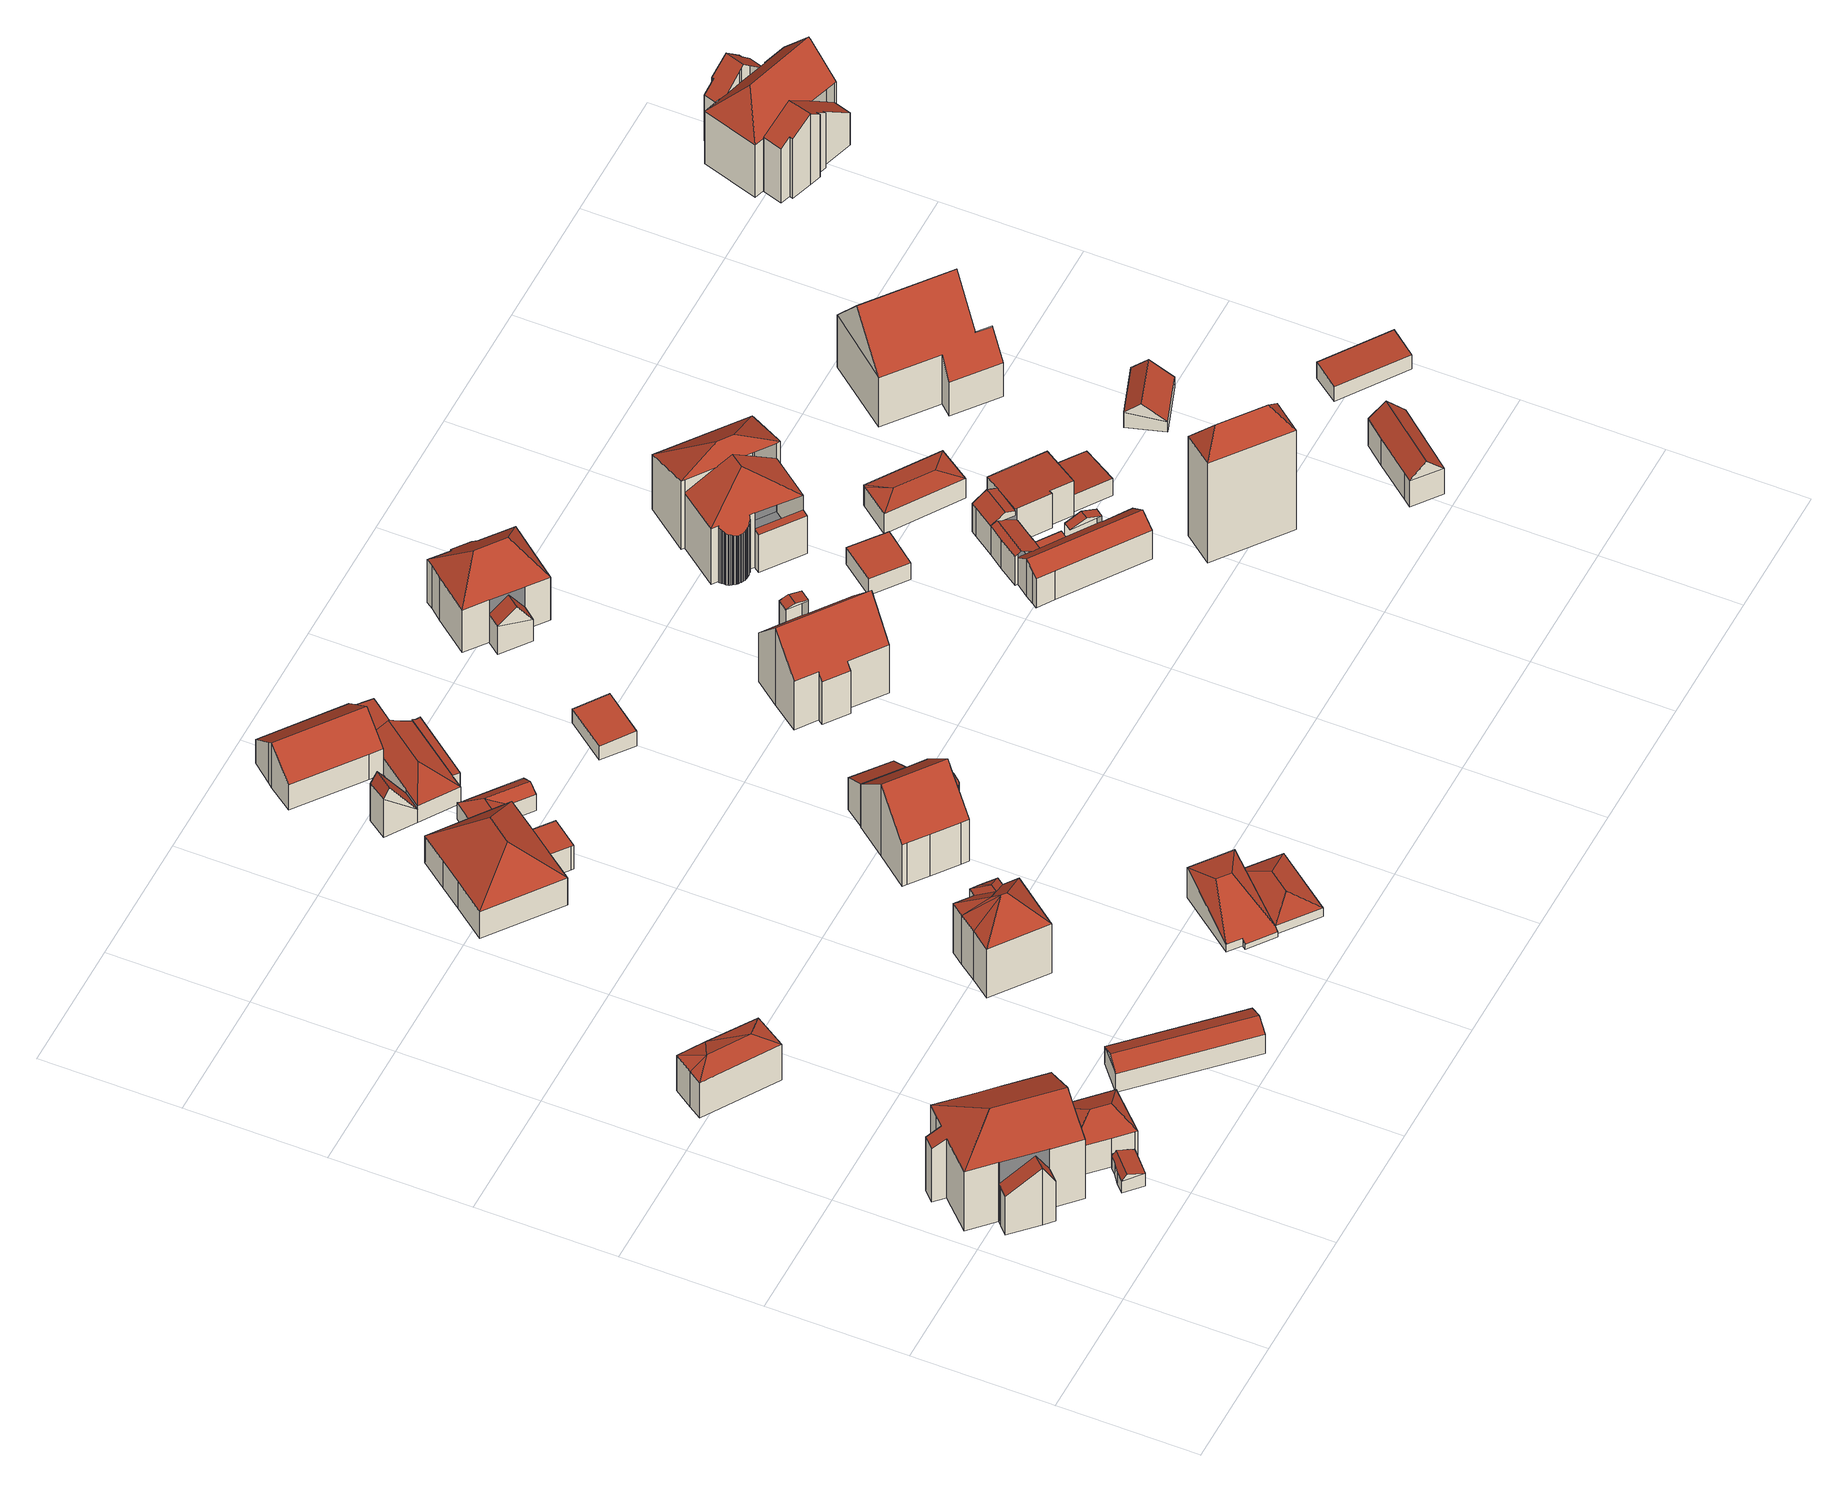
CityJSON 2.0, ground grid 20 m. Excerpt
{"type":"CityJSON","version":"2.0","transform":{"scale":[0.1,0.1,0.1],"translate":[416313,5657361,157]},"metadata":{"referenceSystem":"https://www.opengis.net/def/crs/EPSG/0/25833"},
"CityObjects":{
"building1":{"type":"Building","attributes":{"Gemeindeschluessel":14612000,"Geometrietyp2DReferenz":"3000","function":"31001_9998","roofType":"9999"},"children":["building1-1","building1-2","building1-3"]},
"building1-1":{"type":"BuildingPart","attributes":{"Dachtyp_tdc":"tdcGableRoof","Dachneigung":34.89,"QualitaetDacherkennung":2,"Geometrietyp2DReferenz":"3000","measuredHeight":10.25,"roofType":"3100"},"parents":["building1"],"geometry":[{"type":"MultiSurface","lod":"2","boundaries":[[[0,1,2,3]],[[1,4,5,2]],[[4,6,7,5]],[[6,8,9,7]],[[8,10,11,9]],[[10,12,13,11]],[[12,14,15,13]],[[8,6,4,1,0,16]],[[16,14,12,10,8]],[[15,17,3,2,5,7,9,11,13]]],"semantics":{"surfaces":[{"type":"WallSurface"},{"type":"RoofSurface"},{"type":"GroundSurface"}],"values":[0,0,0,0,0,0,0,1,1,2]}}]},
"building1-2":{"type":"BuildingPart","attributes":{"Dachtyp_tdc":"tdcHipAndGableRoof","Dachneigung":28.39,"QualitaetDacherkennung":58,"Geometrietyp2DReferenz":"3000","measuredHeight":14.07,"roofType":"5000"},"parents":["building1"],"geometry":[{"type":"MultiSurface","lod":"2","boundaries":[[[18,19,20,21,22]],[[19,23,24,20]],[[23,25,26,24]],[[25,27,28,26]],[[27,29,2,28]],[[29,30,0,3,2]],[[31,32,33,15,14]],[[32,34,35,33]],[[34,36,37,35]],[[36,38,39,37]],[[38,40,41,39]],[[40,42,43,41]],[[42,44,45,43]],[[44,46,47,45]],[[46,48,49,47]],[[48,50,49]],[[46,44,42,40,38,36,34,51]],[[34,32,31,30,29,27,25,23,51]],[[23,19,18,48,46,51]],[[21,20,24,26,28,2,3,17,15,33,35,37,39,41,43,45,47,49]]],"semantics":{"surfaces":[{"type":"WallSurface"},{"type":"RoofSurface"},{"type":"GroundSurface"}],"values":[0,0,0,0,0,0,0,0,0,0,0,0,0,0,0,0,1,1,1,2]}}]},
"building1-3":{"type":"BuildingPart","attributes":{"Dachtyp_tdc":"tdcPolyFlatRoof","Dachneigung":7.45,"QualitaetDacherkennung":46,"Geometrietyp2DReferenz":"3000","measuredHeight":6.24,"roofType":"2100"},"parents":["building1"],"geometry":[{"type":"MultiSurface","lod":"2","boundaries":[[[50,52,53,49]],[[52,54,55,53]],[[54,22,21,55]],[[22,54,52,50]],[[49,53,55,21]]],"semantics":{"surfaces":[{"type":"WallSurface"},{"type":"RoofSurface"},{"type":"GroundSurface"}],"values":[0,0,0,1,2]}}]},
"building2":{"type":"Building","attributes":{"Dachtyp_tdc":"tdcFreeFormRoof","Gemeindeschluessel":14612000,"Dachneigung":15.35,"QualitaetDacherkennung":39,"Geometrietyp2DReferenz":"3000","measuredHeight":3,"function":"31001_9998","roofType":"5000"},"geometry":[{"type":"Solid","lod":"2","boundaries":[[[[56,57,58,59]],[[57,60,61,58]],[[60,62,63,61]],[[62,64,65,63]],[[64,66,67,65]],[[66,56,59,67]],[[64,62,68,69]],[[68,60,57,56,66,69]],[[62,60,68]],[[66,64,69]],[[59,58,61,63,65,67]]]],"semantics":{"surfaces":[{"type":"WallSurface"},{"type":"RoofSurface"},{"type":"GroundSurface"}],"values":[[0,0,0,0,0,0,1,1,0,0,2]]}}]},
"building3":{"type":"Building","attributes":{"Dachtyp_tdc":"tdcFreeFormRoof","Gemeindeschluessel":14612000,"Dachneigung":28.11,"QualitaetDacherkennung":80,"Geometrietyp2DReferenz":"3000","measuredHeight":7.18,"function":"31001_9998","roofType":"5000"},"geometry":[{"type":"Solid","lod":"2","boundaries":[[[[70,71,72,73]],[[71,74,75,72]],[[74,76,77,75]],[[76,78,79,77]],[[78,80,81,79]],[[80,70,73,81]],[[82,76,74]],[[78,83,80]],[[70,80,83,82,74,71]],[[83,78,76,82]],[[73,72,75,77,79,81]]]],"semantics":{"surfaces":[{"type":"WallSurface"},{"type":"RoofSurface"},{"type":"GroundSurface"}],"values":[[0,0,0,0,0,0,1,1,1,1,2]]}}]},
"building4":{"type":"Building","attributes":{"Dachtyp_tdc":"tdcFreeFormRoof","Gemeindeschluessel":14612000,"Dachneigung":19.96,"QualitaetDacherkennung":82,"Geometrietyp2DReferenz":"3000","measuredHeight":7.37,"function":"31001_9998","roofType":"5000"},"geometry":[{"type":"Solid","lod":"2","boundaries":[[[[84,85,86,87]],[[84,88,85]],[[84,89,88]],[[89,84,90]],[[91,89,90]],[[89,91,92]],[[88,89,92,93]],[[88,93,85]],[[86,94,95,96,97,87]],[[85,93,94,86]],[[93,92,95,94]],[[92,91,96,95]],[[91,90,97,96]],[[90,84,87,97]]]],"semantics":{"surfaces":[{"type":"WallSurface"},{"type":"RoofSurface"},{"type":"GroundSurface"}],"values":[[0,1,1,1,1,1,1,1,2,0,0,0,0,0]]}}]},
"building5":{"type":"Building","attributes":{"Dachtyp_tdc":"tdcGableRoof","Gemeindeschluessel":14612000,"Dachneigung":26.8,"QualitaetDacherkennung":88,"Geometrietyp2DReferenz":"3000","measuredHeight":4.46,"function":"31001_9998","roofType":"3100"},"geometry":[{"type":"Solid","lod":"2","boundaries":[[[[98,99,100,101]],[[99,102,103,100]],[[102,104,105,103]],[[104,98,101,105]],[[102,99,106]],[[98,104,107]],[[99,98,107,106]],[[104,102,106,107]],[[101,100,103,105]]]],"semantics":{"surfaces":[{"type":"WallSurface"},{"type":"RoofSurface"},{"type":"GroundSurface"}],"values":[[0,0,0,0,0,0,1,1,2]]}}]},
"building6":{"type":"Building","attributes":{"Dachtyp_tdc":"tdcFreeFormRoof","Gemeindeschluessel":14612000,"Dachneigung":37.9,"QualitaetDacherkennung":81,"Geometrietyp2DReferenz":"3000","measuredHeight":12.36,"function":"31001_9998","roofType":"5000"},"geometry":[{"type":"Solid","lod":"2","boundaries":[[[[108,109,110,111]],[[109,112,113,110]],[[112,114,115,113]],[[116,117,118,119]],[[117,120,121,118]],[[120,122,123,121]],[[122,124,125,123]],[[124,108,111,125]],[[122,126,124]],[[126,122,120]],[[127,126,120,117]],[[128,127,117,116]],[[129,128,116]],[[129,130,128]],[[131,130,129]],[[130,131,114]],[[132,130,114,112]],[[132,112,109]],[[128,130,132,109,108]],[[126,127,128,108,124]],[[114,131,133,115]],[[131,129,134,133]],[[129,116,119,134]],[[111,110,113,115,133,134,119,118,121,123,125]]]],"semantics":{"surfaces":[{"type":"WallSurface"},{"type":"RoofSurface"},{"type":"GroundSurface"}],"values":[[0,0,0,0,0,0,0,0,1,1,1,1,1,1,1,1,1,1,1,1,0,0,0,2]]}}]},
"building7":{"type":"Building","attributes":{"Gemeindeschluessel":14612000,"Geometrietyp2DReferenz":"3000","function":"31001_9998","roofType":"9999"},"children":["building7-1","building7-2"]},
"building7-1":{"type":"BuildingPart","attributes":{"Dachtyp_tdc":"tdcHipRoof","Dachneigung":37.09,"QualitaetDacherkennung":63,"Geometrietyp2DReferenz":"3000","measuredHeight":9.7,"roofType":"3200"},"parents":["building7"],"geometry":[{"type":"MultiSurface","lod":"2","boundaries":[[[135,136,137]],[[138,139,140,141]],[[139,142,143,140]],[[142,135,137,143]],[[144,145,146]],[[144,147,148,145]],[[147,149,150,148]],[[149,151,152,150]],[[151,153,154,152]],[[153,155,156,154]],[[155,138,141,156]],[[151,149,157]],[[142,139,138,158]],[[149,147,144,135,142,158,157]],[[138,155,153,151,157,158]],[[141,140,143,137,145,148,150,152,154,156]]],"semantics":{"surfaces":[{"type":"WallSurface"},{"type":"RoofSurface"},{"type":"GroundSurface"}],"values":[0,0,0,0,0,0,0,0,0,0,0,1,1,1,1,2]}}]},
"building7-2":{"type":"BuildingPart","attributes":{"Dachtyp_tdc":"tdcPolyFlatRoof","Dachneigung":0,"QualitaetDacherkennung":53,"Geometrietyp2DReferenz":"3000","measuredHeight":4.26,"roofType":"1000"},"parents":["building7"],"geometry":[{"type":"MultiSurface","lod":"2","boundaries":[[[159,160,161,162]],[[160,163,164,161]],[[163,146,145,164]],[[136,159,162,137]],[[136,146,163,160,159]],[[162,161,164,145,137]]],"semantics":{"surfaces":[{"type":"WallSurface"},{"type":"RoofSurface"},{"type":"GroundSurface"}],"values":[0,0,0,0,1,2]}}]},
"building8":{"type":"Building","attributes":{"Dachtyp_tdc":"tdcHipRoof","Gemeindeschluessel":14612000,"Dachneigung":38.87,"QualitaetDacherkennung":14,"Geometrietyp2DReferenz":"3000","measuredHeight":6.48,"function":"31001_9998","roofType":"3200"},"geometry":[{"type":"Solid","lod":"2","boundaries":[[[[165,166,167,168]],[[166,169,170,167]],[[169,171,172,170]],[[171,173,174,172]],[[173,175,176,174]],[[175,177,178,176]],[[177,179,180,178]],[[179,165,168,180]],[[169,166,181]],[[175,173,171,182]],[[166,165,179,177,175,182,181]],[[171,169,181,182]],[[168,167,170,172,174,176,178,180]]]],"semantics":{"surfaces":[{"type":"WallSurface"},{"type":"RoofSurface"},{"type":"GroundSurface"}],"values":[[0,0,0,0,0,0,0,0,1,1,1,1,2]]}}]},
"building9":{"type":"Building","attributes":{"Gemeindeschluessel":14612000,"Geometrietyp2DReferenz":"3000","function":"31001_9998","roofType":"9999"},"children":["building9-1","building9-2"]},
"building9-1":{"type":"BuildingPart","attributes":{"Dachtyp_tdc":"tdcGableRoof","Dachneigung":19.81,"QualitaetDacherkennung":68,"Geometrietyp2DReferenz":"3000","measuredHeight":3.89,"roofType":"3100"},"parents":["building9"],"geometry":[{"type":"MultiSurface","lod":"2","boundaries":[[[183,184,185,186,187]],[[188,189,190,191,192]],[[189,183,187,190]],[[183,189,193]],[[184,183,193,194]],[[189,188,195,194,193]],[[187,186,196,191,190]]],"semantics":{"surfaces":[{"type":"WallSurface"},{"type":"RoofSurface"},{"type":"GroundSurface"}],"values":[0,0,0,0,1,1,2]}}]},
"building9-2":{"type":"BuildingPart","attributes":{"Dachtyp_tdc":"tdcGableRoof","Dachneigung":31.56,"QualitaetDacherkennung":64,"Geometrietyp2DReferenz":"3000","measuredHeight":3.91,"roofType":"3100"},"parents":["building9"],"geometry":[{"type":"MultiSurface","lod":"2","boundaries":[[[185,197,198,186]],[[197,199,200,198]],[[199,201,202,200]],[[201,203,204,202]],[[203,192,191,204]],[[201,199,197,185,205,194]],[[194,195,206,192,203,201]],[[196,186,198,200,202,204,191]]],"semantics":{"surfaces":[{"type":"WallSurface"},{"type":"RoofSurface"},{"type":"GroundSurface"}],"values":[0,0,0,0,0,1,1,2]}}]},
"building10":{"type":"Building","attributes":{"Dachtyp_tdc":"tdcFreeFormRoof","Gemeindeschluessel":14612000,"Dachneigung":24.33,"QualitaetDacherkennung":13,"Geometrietyp2DReferenz":"3000","measuredHeight":3,"function":"31001_9998","roofType":"5000"},"geometry":[{"type":"Solid","lod":"2","boundaries":[[[[175,207,208,209]],[[207,210,211,208]],[[210,212,213,211]],[[212,175,209,213]],[[214,215,212,210]],[[214,210,207]],[[215,214,207,175]],[[215,175,212]],[[209,208,211,213]]]],"semantics":{"surfaces":[{"type":"WallSurface"},{"type":"RoofSurface"},{"type":"GroundSurface"}],"values":[[0,0,0,0,1,1,1,1,2]]}}]},
"building11":{"type":"Building","attributes":{"Gemeindeschluessel":14612000,"Geometrietyp2DReferenz":"3000","function":"31001_9998","roofType":"9999"},"children":["building11-1","building11-2","building11-3","building11-4","building11-5"]},
"building11-1":{"type":"BuildingPart","attributes":{"Dachtyp_tdc":"tdcHipAndGableRoof","Dachneigung":27.04,"QualitaetDacherkennung":52,"Geometrietyp2DReferenz":"3000","measuredHeight":4.69,"roofType":"5000"},"parents":["building11"],"geometry":[{"type":"MultiSurface","lod":"2","boundaries":[[[216,217,218]],[[216,219,220,217]],[[219,221,222,220]],[[223,224,225,226]],[[224,227,228,229,225]],[[230,231,232,233,234]],[[227,224,235]],[[224,223,221,219,216,236,235]],[[236,237,238,231,230,227,235]],[[239,240,217,220,222,226,225,229,233,232]]],"semantics":{"surfaces":[{"type":"WallSurface"},{"type":"RoofSurface"},{"type":"GroundSurface"}],"values":[0,0,0,0,0,0,1,1,1,2]}}]},
"building11-2":{"type":"BuildingPart","attributes":{"Dachtyp_tdc":"tdcGableRoof","Dachneigung":56.25,"QualitaetDacherkennung":7,"Geometrietyp2DReferenz":"3000","measuredHeight":8.56,"roofType":"3100"},"parents":["building11"],"geometry":[{"type":"MultiSurface","lod":"2","boundaries":[[[241,242,243,244]],[[242,234,233,243]],[[228,241,244,229]],[[234,242,245]],[[241,228,246]],[[242,241,246,245]],[[228,234,245,246]],[[244,243,233,229]]],"semantics":{"surfaces":[{"type":"WallSurface"},{"type":"RoofSurface"},{"type":"GroundSurface"}],"values":[0,0,0,0,0,1,1,2]}}]},
"building11-3":{"type":"BuildingPart","attributes":{"Dachtyp_tdc":"tdcPolyFlatRoof","Dachneigung":6.58,"QualitaetDacherkennung":57,"Geometrietyp2DReferenz":"3000","measuredHeight":3.2,"roofType":"2100"},"parents":["building11"],"geometry":[{"type":"MultiSurface","lod":"2","boundaries":[[[247,248,249,222,221]],[[248,250,251,249]],[[250,252,253,251]],[[252,254,223,226,253]],[[252,250,248,247,254]],[[226,222,249,251,253]]],"semantics":{"surfaces":[{"type":"WallSurface"},{"type":"RoofSurface"},{"type":"GroundSurface"}],"values":[0,0,0,0,1,2]}}]},
"building11-4":{"type":"BuildingPart","attributes":{"Dachtyp_tdc":"tdcPolyFlatRoof","Dachneigung":2.96,"QualitaetDacherkennung":73,"Geometrietyp2DReferenz":"3000","measuredHeight":3.6,"roofType":"2100"},"parents":["building11"],"geometry":[{"type":"MultiSurface","lod":"2","boundaries":[[[255,256,257,258]],[[256,259,260,257]],[[259,218,217,260]],[[218,259,256,255,261,262,237,263]],[[239,264,258,257,260,217,240]]],"semantics":{"surfaces":[{"type":"WallSurface"},{"type":"RoofSurface"},{"type":"GroundSurface"}],"values":[0,0,0,1,2]}}]},
"building11-5":{"type":"BuildingPart","attributes":{"Dachtyp_tdc":"tdcGableRoof","Dachneigung":40.02,"QualitaetDacherkennung":73,"Geometrietyp2DReferenz":"3000","measuredHeight":8.23,"roofType":"3100"},"parents":["building11"],"geometry":[{"type":"MultiSurface","lod":"2","boundaries":[[[265,266,255,258,267]],[[268,269,270,232,231]],[[269,271,272,270]],[[271,273,274,272]],[[273,275,276,274]],[[275,277,278,276]],[[277,265,267,278]],[[273,271,269,268,279]],[[279,266,265,277,275,273]],[[267,258,264,239,232,270,272,274,276,278]]],"semantics":{"surfaces":[{"type":"WallSurface"},{"type":"RoofSurface"},{"type":"GroundSurface"}],"values":[0,0,0,0,0,0,0,1,1,2]}}]},
"building12":{"type":"Building","attributes":{"Gemeindeschluessel":14612000,"Geometrietyp2DReferenz":"3000","function":"31001_9998","roofType":"9999"},"children":["building12-1","building12-2"]},
"building12-1":{"type":"BuildingPart","attributes":{"Dachtyp_tdc":"tdcPolyFlatRoof","Dachneigung":0,"QualitaetDacherkennung":62,"Geometrietyp2DReferenz":"3000","measuredHeight":6.03,"roofType":"1000"},"parents":["building12"],"geometry":[{"type":"MultiSurface","lod":"2","boundaries":[[[280,281,282,283]],[[284,285,286,287]],[[285,288,289,286]],[[288,290,291,289]],[[290,292,293,291]],[[292,294,295,293]],[[294,296,297,295]],[[296,298,299,297]],[[298,300,301,299]],[[300,302,303,301]],[[302,304,305,303]],[[304,280,283,305]],[[304,302,300,298,296,294,292,290,288,285,284,306,281,280]],[[283,282,307,287,286,289,291,293,295,297,299,301,303,305]]],"semantics":{"surfaces":[{"type":"WallSurface"},{"type":"RoofSurface"},{"type":"GroundSurface"}],"values":[0,0,0,0,0,0,0,0,0,0,0,0,1,2]}}]},
"building12-2":{"type":"BuildingPart","attributes":{"Dachtyp_tdc":"tdcGableRoof","Dachneigung":43.55,"QualitaetDacherkennung":86,"Geometrietyp2DReferenz":"3000","measuredHeight":13.09,"roofType":"3100"},"parents":["building12"],"geometry":[{"type":"MultiSurface","lod":"2","boundaries":[[[308,309,310,311]],[[309,312,313,310]],[[312,314,315,313]],[[314,316,317,315]],[[316,318,319,317]],[[318,320,321,319]],[[320,322,284,287,321]],[[323,324,325,282,281]],[[324,308,311,325]],[[326,322,320,318,316]],[[316,314,312,309,308,324,323,326]],[[311,310,313,315,317,319,321,287,307,282,325]]],"semantics":{"surfaces":[{"type":"WallSurface"},{"type":"RoofSurface"},{"type":"GroundSurface"}],"values":[0,0,0,0,0,0,0,0,0,1,1,2]}}]},
"building13":{"type":"Building","attributes":{"Dachtyp_tdc":"tdcPolyFlatRoof","Gemeindeschluessel":14612000,"Dachneigung":31.56,"QualitaetDacherkennung":81,"Geometrietyp2DReferenz":"3000","measuredHeight":7.72,"function":"31001_9998","roofType":"2100"},"geometry":[{"type":"Solid","lod":"2","boundaries":[[[[327,328,329,330]],[[328,331,332,329]],[[331,333,334,332]],[[333,327,330,334]],[[333,331,328,327]],[[330,329,332,334]]]],"semantics":{"surfaces":[{"type":"WallSurface"},{"type":"RoofSurface"},{"type":"GroundSurface"}],"values":[[0,0,0,0,1,2]]}}]},
"building14":{"type":"Building","attributes":{"Dachtyp_tdc":"tdcPolyFlatRoof","Gemeindeschluessel":14612000,"Dachneigung":2.58,"QualitaetDacherkennung":65,"Geometrietyp2DReferenz":"3000","measuredHeight":2.66,"function":"31001_9998","roofType":"2100"},"geometry":[{"type":"Solid","lod":"2","boundaries":[[[[335,336,337,338]],[[336,339,340,337]],[[339,341,342,340]],[[341,335,338,342]],[[341,339,336,335]],[[338,337,340,342]]]],"semantics":{"surfaces":[{"type":"WallSurface"},{"type":"RoofSurface"},{"type":"GroundSurface"}],"values":[[0,0,0,0,1,2]]}}]},
"building15":{"type":"Building","attributes":{"Gemeindeschluessel":14612000,"Geometrietyp2DReferenz":"3000","function":"31001_9998","roofType":"9999"},"children":["building15-1","building15-2"]},
"building15-1":{"type":"BuildingPart","attributes":{"Dachtyp_tdc":"tdcGableRoof","Dachneigung":11,"QualitaetDacherkennung":53,"Geometrietyp2DReferenz":"3000","measuredHeight":11.65,"roofType":"3100"},"parents":["building15"],"geometry":[{"type":"MultiSurface","lod":"2","boundaries":[[[343,344,345,346]],[[344,347,348,345]],[[347,349,350,351,348]],[[343,346,352]],[[343,353,354,344]],[[355,354,353,356]],[[349,356,353,343]],[[347,355,356,349]],[[344,354,355,347]],[[345,348,351,346]]],"semantics":{"surfaces":[{"type":"WallSurface"},{"type":"RoofSurface"},{"type":"GroundSurface"}],"values":[0,0,0,0,1,1,0,0,0,2]}}]},
"building15-2":{"type":"BuildingPart","attributes":{"Dachtyp_tdc":"tdcGableRoof","Dachneigung":48.77,"QualitaetDacherkennung":67,"Geometrietyp2DReferenz":"3000","measuredHeight":14.21,"roofType":"3100"},"parents":["building15"],"geometry":[{"type":"MultiSurface","lod":"2","boundaries":[[[357,358,359,360]],[[358,361,362,359]],[[361,363,364,362]],[[363,365,366,364]],[[365,367,368,366]],[[367,352,346,368]],[[350,369,370,351]],[[369,371,372,370]],[[371,373,374,372]],[[373,375,376,374]],[[375,377,378,376]],[[377,357,360,378]],[[373,371,369,350,352,367,365]],[[365,363,361,358,357,377,375,373]],[[360,359,362,364,366,368,346,351,370,372,374,376,378]]],"semantics":{"surfaces":[{"type":"WallSurface"},{"type":"RoofSurface"},{"type":"GroundSurface"}],"values":[0,0,0,0,0,0,0,0,0,0,0,0,1,1,2]}}]},
"building16":{"type":"Building","attributes":{"Gemeindeschluessel":14612000,"Geometrietyp2DReferenz":"3000","function":"31001_9998","roofType":"9999"},"children":["building16-1","building16-2"]},
"building16-1":{"type":"BuildingPart","attributes":{"Dachtyp_tdc":"tdcGableRoof","Dachneigung":56.63,"QualitaetDacherkennung":8,"Geometrietyp2DReferenz":"3000","measuredHeight":7.4,"roofType":"3100"},"parents":["building16"],"geometry":[{"type":"MultiSurface","lod":"2","boundaries":[[[379,380,381,382]],[[380,383,384,381]],[[383,385,386,384]],[[383,380,387]],[[380,379,388,387]],[[385,383,387,388]],[[382,381,384,386]]],"semantics":{"surfaces":[{"type":"WallSurface"},{"type":"RoofSurface"},{"type":"GroundSurface"}],"values":[0,0,0,0,1,1,2]}}]},
"building16-2":{"type":"BuildingPart","attributes":{"Dachtyp_tdc":"tdcHipRoof","Dachneigung":41.36,"QualitaetDacherkennung":68,"Geometrietyp2DReferenz":"3000","measuredHeight":11.87,"roofType":"3200"},"parents":["building16"],"geometry":[{"type":"MultiSurface","lod":"2","boundaries":[[[389,390,391,386,385]],[[390,392,393,391]],[[392,394,395,393]],[[394,396,397,395]],[[396,398,399,397]],[[398,400,401,399]],[[400,402,403,401]],[[402,404,405,403]],[[404,406,407,405]],[[406,408,409,407]],[[408,410,382,409]],[[410,379,382]],[[408,406,411]],[[396,394,392,390,412]],[[406,404,402,400,398,396,412,411]],[[390,389,410,408,411,412]],[[386,391,393,395,397,399,401,403,405,407,409,382]]],"semantics":{"surfaces":[{"type":"WallSurface"},{"type":"RoofSurface"},{"type":"GroundSurface"}],"values":[0,0,0,0,0,0,0,0,0,0,0,0,1,1,1,1,2]}}]},
"building17":{"type":"Building","attributes":{"Dachtyp_tdc":"tdcPolyFlatRoof","Gemeindeschluessel":14612000,"Dachneigung":0,"QualitaetDacherkennung":79,"Geometrietyp2DReferenz":"3000","measuredHeight":3.02,"function":"31001_9998","roofType":"1000"},"geometry":[{"type":"Solid","lod":"2","boundaries":[[[[413,414,415,416]],[[414,417,418,415]],[[417,419,420,418]],[[419,413,416,420]],[[419,417,414,413]],[[416,415,418,420]]]],"semantics":{"surfaces":[{"type":"WallSurface"},{"type":"RoofSurface"},{"type":"GroundSurface"}],"values":[[0,0,0,0,1,2]]}}]},
"building18":{"type":"Building","attributes":{"Gemeindeschluessel":14612000,"Geometrietyp2DReferenz":"3000","function":"31001_9998","roofType":"9999"},"children":["building18-1","building18-2","building18-3"]},
"building18-1":{"type":"BuildingPart","attributes":{"Dachtyp_tdc":"tdcHipRoof","Dachneigung":37.72,"QualitaetDacherkennung":35,"Geometrietyp2DReferenz":"3000","measuredHeight":14.04,"roofType":"3200"},"parents":["building18"],"geometry":[{"type":"MultiSurface","lod":"2","boundaries":[[[421,422,423]],[[421,424,425,422]],[[424,426,427,425]],[[426,428,429,427]],[[428,430,431,429]],[[430,432,433,431]],[[432,434,435,433]],[[434,436,437,435]],[[436,438,437]],[[426,424,439]],[[434,432,430,428,440]],[[424,421,441,442,443,436,434,440,439]],[[428,426,439,440]],[[422,425,427,429,431,433,435,437,444]]],"semantics":{"surfaces":[{"type":"WallSurface"},{"type":"RoofSurface"},{"type":"GroundSurface"}],"values":[0,0,0,0,0,0,0,0,0,1,1,1,1,2]}}]},
"building18-2":{"type":"BuildingPart","attributes":{"Dachtyp_tdc":"tdcHipAndGableRoof","Dachneigung":38.33,"QualitaetDacherkennung":20,"Geometrietyp2DReferenz":"3000","measuredHeight":13.64,"roofType":"5000"},"parents":["building18"],"geometry":[{"type":"MultiSurface","lod":"2","boundaries":[[[445,446,447,448]],[[446,423,422,447]],[[446,445,449,450,451,452,453,454,455,456,457,458,459,460,461,462,463,464,465,466,467,468,469,470,471,472,473,474,475,476,477,478,479,480,481,482,483,484,485]],[[484,438,443,486,485]],[[486,441,423,446,485]],[[444,437,487,488,489,490,491,492,493,494,495,496,497,498,499,500,501,502,503,504,505,506,507,508,509,510,511,512,513,514,515,516,517,518,519,520,521,522,448,447,422]],[[438,484,523,487,437]],[[483,482,489,488,524]],[[482,481,490,489]],[[481,480,491,490]],[[480,479,492,491]],[[479,478,493,492]],[[478,477,494,493]],[[477,476,495,494]],[[476,475,496,495]],[[475,474,497,496]],[[474,473,498,497]],[[473,472,499,498]],[[472,471,500,499]],[[471,470,501,500]],[[470,469,502,501]],[[469,468,503,502]],[[468,467,504,503]],[[467,466,505,504]],[[466,465,506,505]],[[465,464,507,506]],[[464,463,508,507]],[[463,462,509,508]],[[462,461,510,509]],[[461,460,511,510]],[[460,459,512,511]],[[459,458,513,512]],[[458,457,514,513]],[[457,456,515,514]],[[456,455,516,515]],[[455,454,517,516]],[[454,453,518,517]],[[453,452,519,518]],[[452,451,520,519]],[[451,450,521,520]],[[450,449,522,521]],[[449,445,448,522]]],"semantics":{"surfaces":[{"type":"WallSurface"},{"type":"RoofSurface"},{"type":"GroundSurface"}],"values":[0,0,1,1,1,2,0,0,0,0,0,0,0,0,0,0,0,0,0,0,0,0,0,0,0,0,0,0,0,0,0,0,0,0,0,0,0,0,0,0,0,0]}}]},
"building18-3":{"type":"BuildingPart","attributes":{"Dachtyp_tdc":"tdcPolyFlatRoof","Dachneigung":2.76,"QualitaetDacherkennung":36,"Geometrietyp2DReferenz":"3000","measuredHeight":7.01,"roofType":"2100"},"parents":["building18"],"geometry":[{"type":"MultiSurface","lod":"2","boundaries":[[[525,524,488,526]],[[523,527,528,487]],[[527,525,526,528]],[[527,523,524,525]],[[526,488,487,528]]],"semantics":{"surfaces":[{"type":"WallSurface"},{"type":"RoofSurface"},{"type":"GroundSurface"}],"values":[0,0,0,1,2]}}]},
"building19":{"type":"Building","attributes":{"Gemeindeschluessel":14612000,"Geometrietyp2DReferenz":"3000","function":"31001_9998","roofType":"9999"},"children":["building19-1","building19-2","building19-3","building19-4","building19-5","building19-6"]},
"building19-1":{"type":"BuildingPart","attributes":{"Dachtyp_tdc":"tdcGableRoof","Dachneigung":33.1,"QualitaetDacherkennung":80,"Geometrietyp2DReferenz":"3000","measuredHeight":6.5,"roofType":"3100"},"parents":["building19"],"geometry":[{"type":"MultiSurface","lod":"2","boundaries":[[[529,530,531,532]],[[530,533,534,531]],[[533,535,536,534]],[[533,530,529,537,538]],[[539,540,538,537]],[[533,538,540,535]],[[541,539,537,529,542,543]],[[536,544,545,532,531,534]]],"semantics":{"surfaces":[{"type":"WallSurface"},{"type":"RoofSurface"},{"type":"GroundSurface"}],"values":[0,0,0,1,1,0,0,2]}}]},
"building19-2":{"type":"BuildingPart","attributes":{"Dachtyp_tdc":"tdcPolyFlatRoof","Dachneigung":0,"QualitaetDacherkennung":43,"Geometrietyp2DReferenz":"3000","measuredHeight":3.54,"roofType":"1000"},"parents":["building19"],"geometry":[{"type":"MultiSurface","lod":"2","boundaries":[[[546,547,548,549]],[[547,550,551,548]],[[552,553,550,547,546]],[[549,548,551,554,555]]],"semantics":{"surfaces":[{"type":"WallSurface"},{"type":"RoofSurface"},{"type":"GroundSurface"}],"values":[0,0,1,2]}}]},
"building19-3":{"type":"BuildingPart","attributes":{"Dachtyp_tdc":"tdcGableRoof","Dachneigung":27.34,"QualitaetDacherkennung":10,"Geometrietyp2DReferenz":"3000","measuredHeight":5.71,"roofType":"3100"},"parents":["building19"],"geometry":[{"type":"MultiSurface","lod":"2","boundaries":[[[556,557,558,559,560]],[[557,561,562,558]],[[561,563,529,532,562]],[[564,565,566,567]],[[565,568,546,549,566]],[[569,563,561,557,556,570]],[[570,571,572,568,565,564,573,543,569]],[[549,555,574,559,558,562,532,545,544,567,566]]],"semantics":{"surfaces":[{"type":"WallSurface"},{"type":"RoofSurface"},{"type":"GroundSurface"}],"values":[0,0,0,0,0,1,1,2]}}]},
"building19-4":{"type":"BuildingPart","attributes":{"Dachtyp_tdc":"tdcGableRoof","Dachneigung":39.07,"QualitaetDacherkennung":36,"Geometrietyp2DReferenz":"3000","measuredHeight":6.79,"roofType":"3100"},"parents":["building19"],"geometry":[{"type":"MultiSurface","lod":"2","boundaries":[[[575,576,577,578]],[[576,579,580,577]],[[579,560,559,580]],[[581,582,583]],[[582,584,585,583]],[[584,586,587,585]],[[586,588,589,587]],[[588,590,591,589]],[[590,575,578,591]],[[586,584,582,581,592,593,571,594,560,579]],[[579,576,575,590,588,586]],[[578,577,580,559,574,555,554,583,585,587,589,591]]],"semantics":{"surfaces":[{"type":"WallSurface"},{"type":"RoofSurface"},{"type":"GroundSurface"}],"values":[0,0,0,0,0,0,0,0,0,1,1,2]}}]},
"building19-5":{"type":"BuildingPart","attributes":{"Dachtyp_tdc":"tdcPolyFlatRoof","Dachneigung":4.96,"QualitaetDacherkennung":77,"Geometrietyp2DReferenz":"3000","measuredHeight":6.31,"roofType":"2100"},"parents":["building19"],"geometry":[{"type":"MultiSurface","lod":"2","boundaries":[[[595,596,536,535,540]],[[595,597,598,596]],[[597,599,600,598]],[[599,601,602,600]],[[601,603,604,602]],[[603,605,606,604]],[[605,607,567,606]],[[607,564,567]],[[605,603,601,599,597,595,540,608,607]],[[544,536,596,598,600,602,604,606,567]]],"semantics":{"surfaces":[{"type":"WallSurface"},{"type":"RoofSurface"},{"type":"GroundSurface"}],"values":[0,0,0,0,0,0,0,0,1,2]}}]},
"building19-6":{"type":"BuildingPart","attributes":{"Dachtyp_tdc":"tdcGableRoof","Dachneigung":21.18,"QualitaetDacherkennung":65,"Geometrietyp2DReferenz":"3000","measuredHeight":6.64,"roofType":"3100"},"parents":["building19"],"geometry":[{"type":"MultiSurface","lod":"2","boundaries":[[[609,610,581,583,611]],[[612,609,611,551,550]],[[613,610,614]],[[609,612,615]],[[610,609,615,614]],[[612,613,614,615]],[[611,583,554,551]]],"semantics":{"surfaces":[{"type":"WallSurface"},{"type":"RoofSurface"},{"type":"GroundSurface"}],"values":[0,0,0,0,1,1,2]}}]},
"building20":{"type":"Building","attributes":{"Dachtyp_tdc":"tdcFreeFormRoof","Gemeindeschluessel":14612000,"Dachneigung":12.09,"QualitaetDacherkennung":78,"Geometrietyp2DReferenz":"3000","measuredHeight":4.2,"function":"31001_9998","roofType":"5000"},"geometry":[{"type":"Solid","lod":"2","boundaries":[[[[616,617,618,619]],[[617,620,621,618]],[[620,622,623,621]],[[622,624,625,623]],[[624,616,619,625]],[[626,627,624,622]],[[620,626,622]],[[626,620,617]],[[627,626,617,616]],[[627,616,624]],[[619,618,621,623,625]]]],"semantics":{"surfaces":[{"type":"WallSurface"},{"type":"RoofSurface"},{"type":"GroundSurface"}],"values":[[0,0,0,0,0,1,1,1,1,1,2]]}}]},
"building21":{"type":"Building","attributes":{"Dachtyp_tdc":"tdcFreeFormRoof","Gemeindeschluessel":14612000,"Dachneigung":52.37,"QualitaetDacherkennung":4,"Geometrietyp2DReferenz":"3000","measuredHeight":21.49,"function":"31001_9998","roofType":"5000"},"geometry":[{"type":"Solid","lod":"2","boundaries":[[[[628,629,630,631]],[[629,632,633,630]],[[632,634,635,633]],[[634,628,631,635]],[[636,634,632]],[[637,636,632,629]],[[637,629,628]],[[636,637,628,634]],[[631,630,633,635]]]],"semantics":{"surfaces":[{"type":"WallSurface"},{"type":"RoofSurface"},{"type":"GroundSurface"}],"values":[[0,0,0,0,1,1,1,1,2]]}}]},
"building22":{"type":"Building","attributes":{"Dachtyp_tdc":"tdcPolyFlatRoof","Gemeindeschluessel":14612000,"Dachneigung":8.12,"QualitaetDacherkennung":47,"Geometrietyp2DReferenz":"3000","measuredHeight":3.08,"function":"31001_9998","roofType":"2100"},"geometry":[{"type":"Solid","lod":"2","boundaries":[[[[638,639,640,641]],[[639,642,643,640]],[[642,644,645,643]],[[644,638,641,645]],[[644,642,639,638]],[[641,640,643,645]]]],"semantics":{"surfaces":[{"type":"WallSurface"},{"type":"RoofSurface"},{"type":"GroundSurface"}],"values":[[0,0,0,0,1,2]]}}]},
"building23":{"type":"Building","attributes":{"Dachtyp_tdc":"tdcFreeFormRoof","Gemeindeschluessel":14612000,"Dachneigung":50.54,"QualitaetDacherkennung":57,"Geometrietyp2DReferenz":"3000","measuredHeight":16.35,"function":"31001_9998","roofType":"5000"},"geometry":[{"type":"Solid","lod":"2","boundaries":[[[[646,647,648,649]],[[647,650,651,648]],[[650,652,653,651]],[[652,654,655,653]],[[654,656,657,655]],[[656,658,659,657]],[[658,660,661,659]],[[660,662,663,661]],[[662,664,665,663]],[[664,666,667,665]],[[666,668,669,667]],[[668,670,671,669]],[[670,646,649,671]],[[662,660,658,656,654,652,672,673,664]],[[647,646,670,668,666,673,672,650]],[[666,664,673]],[[652,650,672]],[[649,648,651,653,655,657,659,661,663,665,667,669,671]]]],"semantics":{"surfaces":[{"type":"WallSurface"},{"type":"RoofSurface"},{"type":"GroundSurface"}],"values":[[0,0,0,0,0,0,0,0,0,0,0,0,0,1,1,0,0,2]]}}]},
"building24":{"type":"Building","attributes":{"Dachtyp_tdc":"tdcFreeFormRoof","Gemeindeschluessel":14612000,"Dachneigung":44.74,"QualitaetDacherkennung":82,"Geometrietyp2DReferenz":"3000","measuredHeight":7.17,"function":"31001_9998","roofType":"5000"},"geometry":[{"type":"Solid","lod":"2","boundaries":[[[[674,675,676,677]],[[675,678,679,676]],[[678,680,681,679]],[[680,682,683,681]],[[682,684,685,683]],[[684,674,677,685]],[[684,686,687,674]],[[688,689,690,687,686,691]],[[680,688,691,682]],[[682,691,686,684]],[[675,690,689,678]],[[674,687,690,675]],[[678,689,688,680]],[[677,676,679,681,683,685]]]],"semantics":{"surfaces":[{"type":"WallSurface"},{"type":"RoofSurface"},{"type":"GroundSurface"}],"values":[[0,0,0,0,0,0,1,1,0,0,0,0,0,2]]}}]},
"building25":{"type":"Building","attributes":{"Dachtyp_tdc":"tdcGableRoof","Gemeindeschluessel":14612000,"Dachneigung":39.84,"QualitaetDacherkennung":52,"Geometrietyp2DReferenz":"3000","measuredHeight":4.58,"function":"31001_9998","roofType":"3100"},"geometry":[{"type":"Solid","lod":"2","boundaries":[[[[692,693,694,695]],[[693,696,697,694]],[[696,698,699,697]],[[698,692,695,699]],[[696,693,700]],[[692,698,701]],[[693,692,701,700]],[[698,696,700,701]],[[695,694,697,699]]]],"semantics":{"surfaces":[{"type":"WallSurface"},{"type":"RoofSurface"},{"type":"GroundSurface"}],"values":[[0,0,0,0,0,0,1,1,2]]}}]},
"building26":{"type":"Building","attributes":{"Dachtyp_tdc":"tdcPolyFlatRoof","Gemeindeschluessel":14612000,"Dachneigung":3.26,"QualitaetDacherkennung":63,"Geometrietyp2DReferenz":"3000","measuredHeight":2.84,"function":"31001_9998","roofType":"2100"},"geometry":[{"type":"Solid","lod":"2","boundaries":[[[[702,703,704,705]],[[703,706,707,704]],[[706,708,709,707]],[[708,702,705,709]],[[708,706,703,702]],[[705,704,707,709]]]],"semantics":{"surfaces":[{"type":"WallSurface"},{"type":"RoofSurface"},{"type":"GroundSurface"}],"values":[[0,0,0,0,1,2]]}}]},
"building27":{"type":"Building","attributes":{"Gemeindeschluessel":14612000,"Geometrietyp2DReferenz":"3000","function":"31001_9998","roofType":"9999"},"children":["building27-1","building27-2","building27-3"]},
"building27-1":{"type":"BuildingPart","attributes":{"Dachtyp_tdc":"tdcGableRoof","Dachneigung":42.5,"QualitaetDacherkennung":27,"Geometrietyp2DReferenz":"3000","measuredHeight":12.3,"roofType":"3100"},"parents":["building27"],"geometry":[{"type":"MultiSurface","lod":"2","boundaries":[[[710,711,712,713]],[[711,714,715,712]],[[716,717,718,719]],[[717,720,721,718]],[[720,722,723,721]],[[722,724,725,723]],[[724,726,727,725]],[[726,728,729,727]],[[728,710,713,729]],[[724,722,720,717,716,730,731]],[[731,732,714,711,710,728,726,724]],[[713,712,715,733,719,718,721,723,725,727,729]]],"semantics":{"surfaces":[{"type":"WallSurface"},{"type":"RoofSurface"},{"type":"GroundSurface"}],"values":[0,0,0,0,0,0,0,0,0,1,1,2]}}]},
"building27-2":{"type":"BuildingPart","attributes":{"Dachtyp_tdc":"tdcHipAndGableRoof","Dachneigung":47.26,"QualitaetDacherkennung":59,"Geometrietyp2DReferenz":"3000","measuredHeight":14.31,"roofType":"5000"},"parents":["building27"],"geometry":[{"type":"MultiSurface","lod":"2","boundaries":[[[734,735,712,715,714]],[[735,736,737,712]],[[736,738,739,737]],[[738,740,741,739]],[[740,742,743,741]],[[742,744,745,743]],[[744,746,747,748,745]],[[749,750,751,752]],[[750,753,754,751]],[[753,755,756,754]],[[755,757,719,756]],[[757,758,716,719]],[[755,753,759]],[[753,750,749,760,761,746,744,742,740,738,759]],[[738,736,735,734,732,762,730,758,757,755,759]],[[715,712,737,739,741,743,745,748,763,752,751,754,756,719,733]]],"semantics":{"surfaces":[{"type":"WallSurface"},{"type":"RoofSurface"},{"type":"GroundSurface"}],"values":[0,0,0,0,0,0,0,0,0,0,0,0,1,1,1,2]}}]},
"building27-3":{"type":"BuildingPart","attributes":{"Dachtyp_tdc":"tdcGableRoof","Dachneigung":40.22,"QualitaetDacherkennung":25,"Geometrietyp2DReferenz":"3000","measuredHeight":12.94,"roofType":"3100"},"parents":["building27"],"geometry":[{"type":"MultiSurface","lod":"2","boundaries":[[[764,765,766,767]],[[765,768,769,766]],[[768,770,771,769]],[[770,772,773,771]],[[772,774,775,773]],[[774,776,777,775]],[[776,778,779,777]],[[778,780,749,752,779]],[[747,781,782,748]],[[781,764,767,782]],[[783,780,778,776,774,772]],[[772,770,768,765,764,781,747,761,783]],[[767,766,769,771,773,775,777,779,752,763,748,782]]],"semantics":{"surfaces":[{"type":"WallSurface"},{"type":"RoofSurface"},{"type":"GroundSurface"}],"values":[0,0,0,0,0,0,0,0,0,0,1,1,2]}}]}
},
"vertices":[
[87,141,99],[86,141,99],[86,141,28],[87,141,28],[82,137,100],[82,137,28],[70,125,100],[70,125,28],[57,137,131],[57,137,28],[22,172,97],[22,172,28],[34,184,97],[34,184,28],[39,188,97],[39,188,28],[73,154,131],[73,154,28],
[158,241,137],[205,194,137],[205,194,28],[158,241,28],[158,241,91],[163,152,169],[163,152,28],[151,140,160],[151,140,28],[120,108,136],[120,108,28],[86,141,136],[87,141,136],[39,188,136],[39,189,136],[39,189,28],[6,221,136],[6,221,28],[48,265,136],[48,265,28],[34,279,125],[34,279,28],[49,294,125],[49,294,28],[64,280,137],[64,280,28],[76,292,137],[76,292,28],[91,307,137],[91,307,28],[136,262,137],[136,262,28],[136,262,91],[90,225,169],
[150,277,88],[150,277,28],[172,256,88],[172,256,28],
[167,86,41],[180,95,43],[180,95,20],[167,86,20],[188,103,43],[188,103,20],[210,82,43],[210,82,20],[178,52,43],[178,52,20],[155,74,41],[155,74,20],[193,99,50],[161,69,50],
[210,82,74],[188,103,74],[188,103,22],[210,82,22],[151,140,74],[151,140,22],[205,194,73],[205,194,22],[267,134,73],[267,134,22],[213,79,74],[213,79,22],[204,141,94],[225,120,94],
[87,614,118],[151,572,118],[151,572,54],[87,614,54],[114,564,128],[58,599,128],[50,637,118],[32,610,118],[20,591,118],[122,526,118],[122,526,54],[20,591,54],[32,610,54],[50,637,54],
[426,3,78],[287,144,77],[287,144,44],[426,3,44],[326,177,75],[326,177,44],[463,38,75],[463,38,44],[305,160,89],[443,19,89],
[484,391,121],[502,377,121],[502,377,32],[484,391,32],[448,307,121],[448,307,32],[375,362,121],[375,362,32],[428,433,121],[452,415,121],[452,415,32],[428,433,32],[459,425,121],[459,425,32],[472,416,121],[472,416,32],[491,401,121],[491,401,32],[463,397,137],[456,387,137],[435,384,148],[414,415,121],[437,371,156],[396,390,121],[443,366,156],[396,390,32],[414,415,32],
[331,969,113],[331,969,107],[331,969,64],[262,1082,112],[317,1041,113],[317,1041,64],[262,1082,64],[360,1008,113],[360,1008,64],[302,931,113],[302,931,64],[302,931,107],[273,893,114],[273,893,64],[271,890,113],[271,890,64],[173,965,112],[173,965,64],[208,1011,112],[208,1011,64],[232,1043,112],[232,1043,64],[255,965,161],[283,1002,161],
[359,947,107],[330,909,107],[330,909,64],[359,947,64],[327,911,107],[327,911,64],
[587,109,50],[569,123,50],[569,123,36],[587,109,36],[633,207,90],[633,207,36],[686,166,90],[686,166,36],[629,90,54],[629,90,36],[623,81,50],[623,81,36],[619,76,45],[619,76,36],[583,104,45],[583,104,36],[621,162,101],[639,148,101],
[317,1041,95],[344,1076,95],[344,1076,94],[344,1076,66],[317,1041,66],[368,1017,96],[360,1008,96],[360,1008,66],[368,1017,66],[368,1017,95],[340,1024,105],[357,1045,105],[360,1037,102],[357,1045,66],
[363,1062,94],[363,1062,66],[419,1019,94],[419,1019,66],[408,1005,105],[408,1005,66],[399,993,95],[399,993,66],[345,1076,95],[367,1020,96],
[686,166,50],[686,166,35],[623,81,35],[740,124,50],[740,124,35],[676,40,50],[676,40,35],[693,118,65],[670,88,65],
[420,1199,117],[420,1199,73],[420,1199,107],[433,1189,108],[433,1189,73],[441,1183,103],[441,1183,73],[376,1097,103],[364,1080,103],[364,1080,73],[376,1097,73],[312,1115,103],[312,1115,97],[312,1115,73],[332,1141,103],[369,1189,103],[369,1189,73],[332,1141,73],[332,1141,96],[367,1140,120],[415,1203,120],[400,1215,109],[392,1220,103],[392,1220,73],[415,1203,73],
[271,1143,142],[290,1170,141],[290,1170,73],[271,1143,73],[297,1164,159],[278,1138,159],
[441,1183,105],[445,1179,104],[445,1179,73],[450,1176,104],[450,1176,73],[385,1091,104],[385,1091,73],[376,1097,105],
[424,1262,109],[452,1241,107],[452,1241,73],[424,1262,73],[449,1237,107],[449,1237,73],[395,1224,109],[392,1220,109],[415,1203,108],[395,1224,73],
[402,1279,115],[424,1262,115],[402,1279,73],[369,1189,119],[353,1201,119],[353,1201,73],[263,1270,119],[263,1270,73],[289,1305,155],[289,1305,73],[295,1312,147],[295,1312,73],[319,1341,116],[319,1341,73],[395,1224,155],
[631,520,99],[603,519,99],[603,519,39],[631,520,39],[641,568,99],[650,553,99],[650,553,39],[641,568,39],[650,551,99],[650,551,39],[651,547,99],[651,547,39],[650,543,99],[650,543,39],[650,539,99],[650,539,39],[648,535,99],[648,535,39],[646,532,99],[646,532,39],[643,529,99],[643,529,39],[640,525,99],[640,525,39],[636,522,99],[636,522,39],[607,524,99],[607,524,39],
[562,485,115],[528,511,115],[528,511,39],[562,485,39],[503,531,115],[503,531,39],[497,535,115],[497,535,39],[533,581,170],[533,581,39],[567,625,117],[567,625,39],[617,586,117],[617,586,39],[641,568,117],[603,519,164],[572,478,115],[572,478,39],[607,524,170],
[567,625,118],[586,651,99],[586,651,41],[567,625,41],[636,612,99],[636,612,41],[617,586,118],[617,586,41],
[545,923,101],[503,955,99],[503,955,74],[545,923,74],[547,1012,99],[547,1012,74],[589,980,101],[589,980,74],
[760,818,161],[771,832,161],[771,832,50],[760,818,50],[796,813,161],[796,813,50],[786,799,161],[786,799,139],[786,799,50],[760,818,139],[771,810,166],[781,824,166],[796,813,163],[786,799,163],
[728,714,128],[696,738,128],[696,738,50],[728,714,50],[701,745,138],[701,745,50],[673,766,138],[673,766,50],[701,804,192],[701,804,50],[729,841,139],[729,841,50],[785,799,139],[785,799,50],[836,761,139],[836,761,50],[809,723,192],[809,723,50],[780,685,138],[780,685,50],[733,721,137],[733,721,50],
[658,1129,124],[644,1111,124],[644,1111,84],[658,1129,84],[605,1142,135],[605,1142,84],[619,1160,135],[619,1160,84],[626,1125,158],[640,1143,158],
[619,1160,161],[589,1183,161],[589,1183,84],[627,1232,161],[627,1232,84],[641,1249,162],[641,1249,84],[648,1259,162],[648,1259,84],[675,1238,162],[675,1238,84],[684,1243,153],[684,1243,84],[706,1225,154],[706,1225,84],[705,1215,162],[705,1215,84],[746,1183,162],[746,1183,84],[686,1107,161],[686,1107,84],[658,1129,161],[690,1167,203],[651,1197,203],
[923,780,77],[960,828,77],[960,828,47],[923,780,47],[1007,791,77],[1007,791,47],[970,744,77],[970,744,47],
[883,1014,190],[883,1014,66],[883,1014,167],[879,1017,190],[879,1017,66],[926,1079,166],[926,1079,66],[1038,994,166],[1038,994,66],[1034,989,169],[1034,989,66],[997,939,188],[997,939,66],[993,934,190],[993,934,66],[988,937,190],[988,937,66],[988,937,163],[946,999,206],[966,985,206],[919,988,190],[938,974,190],[953,963,190],[938,974,66],
[849,952,167],[841,958,167],[841,958,66],[849,952,66],[848,951,166],[848,949,164],[848,947,163],[848,946,162],[848,944,161],[848,942,160],[848,941,159],[849,939,158],[849,937,158],[850,936,157],[851,934,156],[852,933,156],[853,932,155],[854,930,155],[855,929,154],[856,928,154],[857,927,154],[859,926,154],[860,925,154],[862,924,154],[863,924,155],[865,923,155],[866,923,156],[868,922,156],[870,922,157],[871,922,157],[873,922,158],[875,922,159],[876,923,160],[878,923,161],[880,923,162],[881,924,163],[883,925,164],[884,926,165],[890,921,165],[945,880,163],[924,955,202],[938,974,202],[945,880,66],[890,921,66],[884,926,66],[883,925,66],[881,924,66],[880,923,66],[878,923,66],[876,923,66],[875,922,66],[873,922,66],[871,922,66],[870,922,66],[868,922,66],[866,923,66],[865,923,66],[863,924,66],[862,924,66],[860,925,66],[859,926,66],[857,927,66],[856,928,66],[855,929,66],[854,930,66],[853,932,66],[852,933,66],[851,934,66],[850,936,66],[849,937,66],[849,939,66],[848,941,66],[848,942,66],[848,944,66],[848,946,66],[848,947,66],[848,949,66],[848,951,66],[945,880,136],[890,921,136],
[884,913,135],[884,913,66],[939,872,135],[939,872,66],
[1070,681,75],[1090,710,75],[1090,710,24],[1070,681,24],[1096,718,75],[1096,718,24],[1126,698,75],[1126,698,24],[1087,669,89],[1113,706,89],[1100,661,83],[1126,698,83],[1100,661,75],[1078,676,75],[1087,670,75],[1100,661,24],[1078,676,24],
[1080,628,59],[1114,604,59],[1114,604,24],[1080,628,24],[1109,597,59],[1109,597,24],[1067,609,59],[1101,586,59],[1101,586,24],[1067,609,24],
[1038,629,78],[1035,631,76],[1035,631,24],[1038,629,24],[1038,629,72],[1054,659,76],[1054,659,24],[1070,681,76],[1102,659,66],[1086,636,65],[1086,636,24],[1102,659,24],[1080,628,66],[1078,676,81],[1043,626,81],[1057,616,72],[1067,609,66],[1100,661,67],[1043,626,24],
[1011,591,77],[1016,598,82],[1016,598,24],[1011,591,24],[1024,610,92],[1024,610,24],[1139,560,72],[1139,560,71],[1139,560,24],[1176,535,72],[1176,535,24],[1161,514,92],[1161,514,24],[1148,495,76],[1148,495,24],[1034,575,76],[1034,575,24],[1101,586,72],[1067,609,72],[1043,626,72],
[1140,718,81],[1140,718,24],[1157,706,81],[1157,706,24],[1211,669,81],[1211,669,24],[1174,615,87],[1174,615,24],[1146,635,87],[1146,635,24],[1143,630,87],[1143,630,24],[1102,659,87],[1100,661,87],
[1147,571,82],[1139,560,82],[1147,571,24],[1109,597,81],[1101,586,81],[1121,572,90],[1129,584,90],
[1114,736,95],[1016,802,95],[1016,802,59],[1114,736,59],[1048,844,95],[1048,844,59],[1050,846,95],[1050,846,59],[1145,782,95],[1145,782,59],[1056,808,101],[1106,774,101],
[1313,400,191],[1281,359,191],[1281,359,10],[1313,400,10],[1183,435,191],[1183,435,10],[1215,477,191],[1215,477,10],[1218,441,225],[1277,396,225],
[1257,636,52],[1220,583,61],[1220,583,30],[1257,636,30],[1174,615,61],[1174,615,30],[1211,669,52],[1211,669,30],
[1212,804,144],[1227,821,172],[1227,821,83],[1212,804,83],[1158,876,172],[1158,876,83],[1229,966,178],[1229,966,83],[1256,945,178],[1256,945,83],[1266,957,157],[1266,957,83],[1281,946,157],[1281,946,83],[1316,918,158],[1316,918,83],[1307,905,178],[1307,905,83],[1339,880,178],[1339,880,83],[1272,796,182],[1272,796,83],[1290,781,182],[1290,781,83],[1271,757,144],[1271,757,83],[1196,924,246],[1305,837,246],
[1415,218,56],[1377,248,56],[1377,248,9],[1415,218,9],[1386,259,56],[1386,259,9],[1426,310,56],[1426,310,9],[1450,339,56],[1450,339,9],[1485,304,56],[1485,304,9],[1467,322,81],[1395,233,81],[1426,310,57],[1386,259,57],[1377,248,57],[1450,339,58],
[1308,609,85],[1381,633,85],[1381,633,57],[1308,609,57],[1398,581,75],[1398,581,57],[1325,556,75],[1325,556,57],[1388,612,103],[1315,588,103],
[1479,399,60],[1506,436,63],[1506,436,34],[1479,399,34],[1597,372,63],[1597,372,34],[1570,335,60],[1570,335,34],
[1561,1241,200],[1553,1217,200],[1553,1217,117],[1561,1241,117],[1553,1216,200],[1553,1216,117],[1472,1241,200],[1480,1266,200],[1480,1266,117],[1472,1241,117],[1497,1261,216],[1497,1261,117],[1498,1264,216],[1498,1264,117],[1523,1256,240],[1523,1256,117],[1547,1249,216],[1547,1249,117],[1546,1246,216],[1546,1246,117],[1484,1237,211],[1514,1228,240],[1543,1219,211],[1514,1228,117],
[1553,1216,211],[1553,1217,211],[1587,1206,211],[1587,1206,117],[1574,1166,260],[1574,1166,117],[1574,1164,258],[1574,1164,117],[1566,1138,229],[1566,1138,117],[1561,1122,211],[1561,1122,117],[1558,1123,211],[1558,1123,176],[1558,1123,117],[1433,1162,212],[1433,1163,212],[1433,1163,117],[1433,1162,117],[1419,1167,212],[1419,1167,117],[1445,1249,212],[1445,1249,117],[1472,1241,212],[1472,1241,211],[1468,1198,260],[1478,1148,212],[1518,1136,211],[1514,1228,211],[1478,1148,117],
[1503,1113,217],[1502,1109,217],[1502,1109,117],[1503,1113,117],[1486,1114,231],[1486,1114,117],[1485,1109,231],[1485,1109,117],[1468,1114,246],[1468,1114,117],[1437,1124,225],[1437,1124,117],[1439,1129,225],[1439,1129,117],[1424,1134,215],[1424,1134,117],[1433,1162,215],[1550,1098,176],[1550,1098,117],[1478,1148,246]
]}
